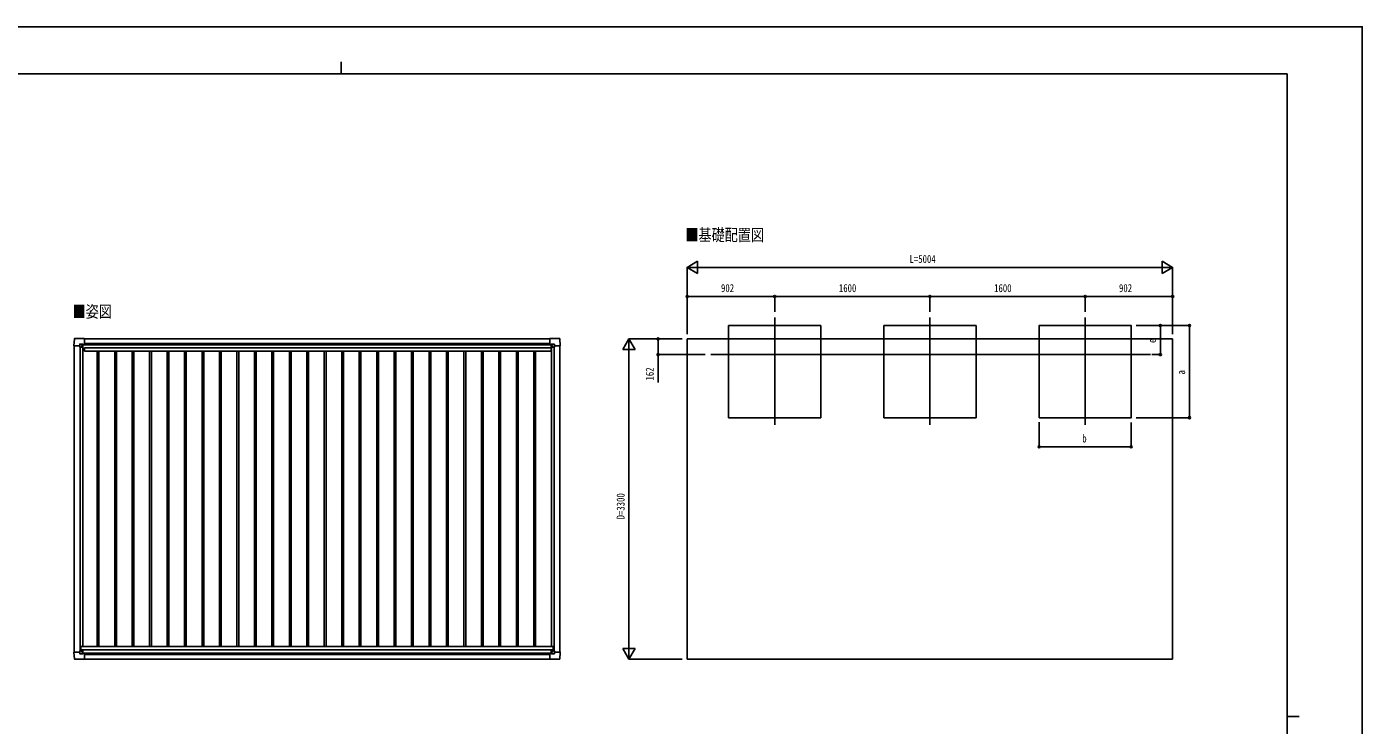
# Model space of a CAD drawing. Units: millimetres, scale not verified. Extents: x -10512 to 10512, y -7425 to 7425.
# Drawn here: x -3253 to 10512, y 223 to 7425 of the extents above; entities that cross this region are included whole.
import ezdxf
from ezdxf.enums import TextEntityAlignment as Align

# ---------------------------------------------------------------- set-up
doc = ezdxf.new("R2010")
doc.units = ezdxf.units.MM
doc.header["$LTSCALE"] = 40
for name, color, linetype in [('0-2_USER1', 3, 'Continuous'), ('0-3_YKK_12', 2, 'Continuous'), ('0-4_YKK_13', 4, 'Continuous'), ('0-5_YKK_A1', 4, 'Continuous'), ('0-6_YKK_D', 6, 'Continuous'), ('0-7_YKK_ZWAK', 7, 'Continuous')]:
    doc.layers.add(name, color=color, linetype=linetype)
doc.styles.add('ＭＳ ゴシック', font='')
doc.styles.get('ＭＳ ゴシック').set_extended_font_data('MS Gothic')

msp = doc.modelspace()

# ---------------------------------------------------------------- linework, layer by layer
at = {"layer": '0-3_YKK_12'}
for p, q in [((4456.06, 4425.46), (4456.06, 3318.81)), ((6056.06, 4425.46), (6056.06, 3318.81)), ((7656.06, 4425.46), (7656.06, 3318.81)), ((3797.39, 4044.2), (8330.2, 4044.2))]:
    msp.add_line(p, q, dxfattribs=at)
at = {"layer": '0-4_YKK_13'}
for p, q in [((-2765.45, 4135.64), (-2766.27, 4136.47)), ((-2707.07, 4135.64), (-2765.45, 4135.64)), ((-2707.07, 4135.64), (-2707.07, 4152.08)), ((-2707.07, 4135.64), (-2707.07, 4122.64)), ((-2706.07, 4153.08), (-2676.16, 4153.08)), ((-2681.47, 4130.1), (-2681.47, 4129.14)), ((-2675.45, 4152.79), (-2674.45, 4151.79)), ((-2674.45, 4151.79), (-2674.45, 4122.14)), ((-2674.45, 4149.99), (-2659.66, 4149.99)), ((-2659.63, 4149.99), (-2658.91, 4150.03)), ((-2659.3, 4209), (-2658.45, 4208.14)), ((-2658.45, 4208.14), (-2658.45, 4150.54)), ((-2658.45, 4150.54), (-2658.45, 4150.52)), ((2138.6, 4209), (2137.75, 4208.14)), ((2137.75, 4208.14), (2137.75, 4150.54)), ((2137.75, 4150.54), (2137.75, 4150.52)), ((2138.93, 4149.99), (2138.21, 4150.03)), ((2153.75, 4149.99), (2138.96, 4149.99)), ((2154.75, 4152.79), (2153.75, 4151.79)), ((2153.75, 4151.79), (2153.75, 4122.14)), ((2185.37, 4153.08), (2155.46, 4153.08)), ((2160.77, 4130.1), (2160.77, 4129.14)), ((2186.37, 4135.64), (2186.37, 4152.08)), ((2186.37, 4135.64), (2186.37, 4122.64)), ((2186.37, 4135.64), (2244.75, 4135.64)), ((2244.75, 4135.64), (2245.57, 4136.47)), ((-2765.45, 978.25), (-2766.27, 977.43)), ((-2707.07, 978.25), (-2765.45, 978.25)), ((-2707.07, 978.25), (-2707.07, 991.25)), ((-2707.07, 978.25), (-2707.07, 961.81)), ((-2681.47, 983.79), (-2681.47, 984.75)), ((-2674.45, 962.11), (-2674.45, 991.75)), ((-2674.45, 963.91), (-2659.66, 963.91)), ((-2659.63, 963.91), (-2658.91, 963.86)), ((2138.94, 963.8), (2138.22, 963.75)), ((2153.77, 963.8), (2138.97, 963.8)), ((2153.77, 962), (2153.77, 991.64)), ((2160.79, 983.68), (2160.79, 984.64)), ((2186.39, 978.14), (2186.39, 991.14)), ((2186.39, 978.14), (2244.76, 978.14)), ((2186.39, 978.14), (2186.39, 961.7)), ((2244.76, 978.14), (2245.59, 977.32)), ((-2706.07, 960.82), (-2676.16, 960.82)), ((-2675.45, 961.11), (-2674.45, 962.11)), ((-2659.3, 904.9), (-2658.45, 905.75)), ((-2658.45, 963.36), (-2658.45, 963.38)), ((-2658.45, 905.75), (-2658.45, 963.36)), ((2137.77, 963.24), (2137.77, 963.27)), ((2137.77, 905.64), (2137.77, 963.24)), ((2138.62, 904.79), (2137.77, 905.64)), ((2154.77, 961), (2153.77, 962)), ((2185.39, 960.71), (2155.47, 960.71))]:
    msp.add_line(p, q, dxfattribs=at)
for points in [[(-2766.27, 4136.47), (-2766.39, 4136.59), (-2761.98, 4208.67)], [(-2761.48, 4209.14), (-2659.45, 4209.14), (-2659.3, 4209)], [(-2683.39, 4131.06), (-2684.35, 4131.06), (-2684.35, 4132.02), (-2683.39, 4132.02)], [(-2682.43, 4132.98), (-2682.43, 4133.94), (-2681.47, 4133.94), (-2681.47, 4132.98)], [(-2681.47, 4129.14), (-2682.43, 4129.14), (-2682.43, 4130.1)], [(-2680.51, 4132.02), (-2679.55, 4132.02), (-2679.55, 4131.06), (-2680.51, 4131.06)], [(2240.78, 4209.14), (2138.75, 4209.14), (2138.6, 4209)], [(2159.81, 4132.02), (2158.85, 4132.02), (2158.85, 4131.06), (2159.81, 4131.06)], [(2161.73, 4132.98), (2161.73, 4133.94), (2160.77, 4133.94), (2160.77, 4132.98)], [(2160.77, 4129.14), (2161.73, 4129.14), (2161.73, 4130.1)], [(2162.69, 4131.06), (2163.65, 4131.06), (2163.65, 4132.02), (2162.69, 4132.02)], [(2245.57, 4136.47), (2245.69, 4136.59), (2241.28, 4208.67)], [(-2674.95, 4121.64), (-2704.51, 4121.64), (-2706.07, 4121.64), (-2707.07, 4122.64)], [(2154.25, 4121.64), (2183.81, 4121.64), (2185.37, 4121.64), (2186.37, 4122.64)], [(-2766.27, 977.43), (-2766.39, 977.31), (-2761.98, 905.22)], [(-2674.95, 992.25), (-2704.51, 992.25), (-2706.07, 992.25), (-2707.07, 991.25)], [(-2683.39, 982.83), (-2684.35, 982.83), (-2684.35, 981.87), (-2683.39, 981.87)], [(-2681.47, 984.75), (-2682.43, 984.75), (-2682.43, 983.79)], [(-2682.43, 980.91), (-2682.43, 979.95), (-2681.47, 979.95), (-2681.47, 980.91)], [(-2680.51, 981.87), (-2679.55, 981.87), (-2679.55, 982.83), (-2680.51, 982.83)], [(2154.27, 992.14), (2183.82, 992.14), (2185.38, 992.14), (2186.39, 991.14)], [(2159.83, 981.76), (2158.87, 981.76), (2158.87, 982.72), (2159.83, 982.72)], [(2160.79, 984.64), (2161.75, 984.64), (2161.75, 983.68)], [(2161.75, 980.8), (2161.75, 979.84), (2160.79, 979.84), (2160.79, 980.8)], [(2162.71, 982.72), (2163.67, 982.72), (2163.67, 981.76), (2162.71, 981.76)], [(2245.59, 977.32), (2245.7, 977.2), (2241.29, 905.11)], [(-2761.48, 904.75), (-2659.45, 904.75), (-2659.3, 904.9)], [(2240.79, 904.64), (2138.77, 904.64), (2138.62, 904.79)]]:
    msp.add_lwpolyline(points, dxfattribs=at)
for centre in [(-2681.95, 4131.54), (2161.25, 4131.54), (-2681.95, 982.35), (2161.27, 982.24)]:
    msp.add_circle(centre, 5.3, dxfattribs=at)
for centre, radius, start, end in [((-2761.48, 4208.64), 0.5, 90, 176.5), ((-2683.39, 4132.98), 0.96, 270, 0), ((-2683.39, 4130.1), 0.96, 0, 90), ((-2680.51, 4132.98), 0.96, 180, 270), ((-2680.51, 4130.1), 0.96, 90, 180), ((-2659.66, 4150.49), 0.5, 270, 273.5), ((2138.96, 4150.49), 0.5, 266.5, 270), ((2159.81, 4132.98), 0.96, 270, 0), ((2159.81, 4130.1), 0.96, 0, 90), ((2162.69, 4132.98), 0.96, 180, 270), ((2162.69, 4130.1), 0.96, 90, 180), ((2240.78, 4208.64), 0.5, 3.5, 90), ((-2674.95, 4122.14), 0.5, 270, 315), ((-2674.95, 4122.14), 0.5, 315, 0), ((2154.25, 4122.14), 0.5, 180, 225), ((2154.25, 4122.14), 0.5, 225, 270), ((-2683.39, 983.79), 0.96, 270, 0), ((-2683.39, 980.91), 0.96, 0, 90), ((-2680.51, 983.79), 0.96, 180, 270), ((-2680.51, 980.91), 0.96, 90, 180), ((-2674.95, 991.75), 0.5, 45, 90), ((-2674.95, 991.75), 0.5, 0, 45), ((-2659.66, 963.41), 0.5, 86.5, 90), ((2138.97, 963.3), 0.5, 90, 93.5), ((2154.27, 991.64), 0.5, 135, 180), ((2154.27, 991.64), 0.5, 90, 135), ((2159.83, 983.68), 0.96, 270, 0), ((2159.83, 980.8), 0.96, 0, 90), ((2162.71, 983.68), 0.96, 180, 270), ((2162.71, 980.8), 0.96, 90, 180), ((-2761.48, 905.25), 0.5, 183.5, 270), ((2240.79, 905.14), 0.5, 270, 356.5)]:
    msp.add_arc(centre, radius, start, end, dxfattribs=at)
for centre, major_axis, ratio, start_param, end_param in [((-2706.07, 4152.08), (-0.71, 0.71), 0.99628, 5.49965061, 7.06672), ((-2676.16, 4152.08), (0, 1), 0.998135, 5.49778714, 6.28318531), ((-2658.95, 4150.53), (0.368, -0.347), 0.974973, 5.45460589, 7.02540222), ((2138.25, 4150.53), (-0.368, -0.347), 0.974973, 5.5409684, 7.11176473), ((2155.46, 4152.08), (0, 1), 0.998135, 6.28318531, 7.06858347), ((2185.37, 4152.08), (0.71, 0.71), 0.99628, 5.49965061, 7.06672), ((-2658.95, 963.36), (0.368, 0.347), 0.974973, 5.5409684, 7.11176473), ((2138.27, 963.25), (-0.368, 0.347), 0.974973, 5.45460589, 7.02540222), ((-2706.07, 961.82), (-0.71, -0.71), 0.99628, 5.49965061, 7.06672), ((-2676.16, 961.82), (0, -1), 0.998135, 6.28318531, 7.06858347), ((2155.47, 961.71), (0, -1), 0.998135, 5.49778714, 6.28318531), ((2185.38, 961.71), (0.71, -0.71), 0.99628, 5.49965061, 7.06672)]:
    msp.add_ellipse(centre, major_axis=major_axis, ratio=ratio, start_param=start_param, end_param=end_param, dxfattribs=at)
at = {"layer": '0-5_YKK_A1'}
for p, q in [((-2762.45, 4135.64), (-2762.45, 978.25)), ((-2674.45, 4148.62), (2153.75, 4148.62)), ((-2674.45, 4146.83), (2153.75, 4146.83)), ((-2658.45, 4206.01), (2137.75, 4206.01)), ((-2658.45, 4159.96), (2137.75, 4159.96)), ((2241.75, 4135.64), (2241.77, 978.14)), ((3554.06, 4206.01), (8558.06, 4206.01)), ((3554.06, 4206.01), (3554.06, 906.01)), ((8558.06, 4206.01), (8558.06, 906.01)), ((-2702.45, 4121.64), (-2702.45, 992.25)), ((-2675.45, 4121.64), (-2675.45, 1033.93)), ((-2675.45, 4091.01), (-2656.45, 4091.01)), ((-2656.45, 4113.3), (2152.55, 4113.3)), ((-2656.45, 4113.3), (-2656.45, 4078.45)), ((-2656.45, 4078.45), (2152.55, 4078.45)), ((-2526.04, 4078.45), (-2526.04, 1033.93)), ((-2508.25, 4078.45), (-2508.25, 1033.93)), ((-2346.04, 4078.45), (-2346.04, 1033.93)), ((-2328.25, 4078.45), (-2328.25, 1033.93)), ((-2166.04, 4078.45), (-2166.04, 1033.93)), ((-2148.25, 4078.45), (-2148.25, 1033.93)), ((-1986.04, 4078.45), (-1986.04, 1033.93)), ((-1968.25, 4078.45), (-1968.25, 1033.93)), ((-1806.04, 4078.45), (-1806.04, 1033.93)), ((-1788.25, 4078.45), (-1788.25, 1033.93)), ((-1626.04, 4078.45), (-1626.04, 1033.93)), ((-1608.25, 4078.45), (-1608.25, 1033.93)), ((-1446.04, 4078.45), (-1446.04, 1033.93)), ((-1428.25, 4078.45), (-1428.25, 1033.93)), ((-1266.04, 4078.45), (-1266.04, 1033.93)), ((-1248.25, 4078.45), (-1248.25, 1033.93)), ((-1086.04, 4078.45), (-1086.04, 1033.93)), ((-1068.25, 4078.45), (-1068.25, 1033.93)), ((-906.04, 4078.45), (-906.04, 1033.93)), ((-888.25, 4078.45), (-888.25, 1033.93)), ((-726.04, 4078.45), (-726.04, 1033.93)), ((-708.25, 4078.45), (-708.25, 1033.93)), ((-546.04, 4078.45), (-546.04, 1033.93)), ((-528.25, 4078.45), (-528.25, 1033.93)), ((-366.04, 4078.45), (-366.04, 1033.93)), ((-348.25, 4078.45), (-348.25, 1033.93)), ((-186.04, 4078.45), (-186.04, 1033.93)), ((-168.25, 4078.45), (-168.25, 1033.93)), ((-6.04, 4078.45), (-6.04, 1033.93)), ((11.75, 4078.45), (11.75, 1033.93)), ((173.96, 4078.45), (173.96, 1033.93)), ((191.75, 4078.45), (191.75, 1033.93)), ((353.96, 4078.45), (353.96, 1033.93)), ((371.75, 4078.45), (371.75, 1033.93)), ((533.96, 4078.45), (533.96, 1033.93)), ((551.75, 4078.45), (551.75, 1033.93)), ((713.96, 4078.45), (713.96, 1033.93)), ((731.75, 4078.45), (731.75, 1033.93)), ((893.96, 4078.45), (893.96, 1033.93)), ((911.75, 4078.45), (911.75, 1033.93)), ((1073.96, 4078.45), (1073.96, 1033.93)), ((1091.75, 4078.45), (1091.75, 1033.93)), ((1253.96, 4078.45), (1253.96, 1033.93)), ((1271.75, 4078.45), (1271.75, 1033.93)), ((1433.96, 4078.45), (1433.96, 1033.93)), ((1451.75, 4078.45), (1451.75, 1033.93)), ((1613.96, 4078.45), (1613.96, 1033.93)), ((1631.75, 4078.45), (1631.75, 1033.93)), ((1793.96, 4078.45), (1793.96, 1033.93)), ((1811.75, 4078.45), (1811.75, 1033.93)), ((1973.96, 4078.45), (1973.96, 1033.93)), ((1991.75, 4078.45), (1991.75, 1033.93)), ((2152.55, 4113.3), (2152.55, 4078.45)), ((2152.55, 4091.01), (2154.75, 4091.01)), ((2154.75, 4121.64), (2154.75, 1033.93)), ((2181.75, 4121.64), (2181.75, 992.14)), ((-2695.35, 1033.93), (2174.65, 1033.93)), ((-2695.35, 1033.93), (-2695.35, 992.25)), ((-2695.35, 999.24), (2174.65, 999.24)), ((-2674.45, 967.1), (2153.77, 967.1)), ((2174.65, 1033.93), (2174.65, 992.14)), ((-2658.45, 954.35), (2137.77, 954.35)), ((-2658.45, 906.01), (2137.77, 906.01)), ((8558.06, 906.01), (3554.06, 906.01))]:
    msp.add_line(p, q, dxfattribs=at)
for points in [[(3981.26, 3394.2), (4931.26, 3394.2), (4931.26, 4344.2), (3981.26, 4344.2)], [(5581.26, 3394.2), (6531.26, 3394.2), (6531.26, 4344.2), (5581.26, 4344.2)], [(7181.26, 3394.2), (8131.26, 3394.2), (8131.26, 4344.2), (7181.26, 4344.2)]]:
    msp.add_lwpolyline(points, close=True, dxfattribs=at)
at = {"layer": '0-6_YKK_D'}
for p, q in [((3554.06, 4944.2), (3662.31, 5006.7)), ((3662.31, 4881.7), (3662.31, 5006.7)), ((8558.06, 4944.2), (8449.8, 5006.7)), ((8449.8, 5006.7), (8449.8, 4881.7)), ((3554.06, 4256.01), (3554.06, 4945.2)), ((3554.06, 4944.2), (3662.31, 4881.7)), ((3554.06, 4944.2), (3770.56, 4944.2)), ((3679.06, 4944.2), (8433.06, 4944.2)), ((8558.06, 4944.2), (8341.55, 4944.2)), ((8558.06, 4944.2), (8449.8, 4881.7)), ((8558.06, 4256.01), (8558.06, 4945.2)), ((3554.06, 4257.01), (3554.06, 4645.2)), ((4456.06, 4644.2), (3554.06, 4644.2)), ((4456.06, 4486.74), (4456.06, 4645.2)), ((4456.06, 4486.74), (4456.06, 4645.2)), ((4456.06, 4644.2), (6056.06, 4644.2)), ((6056.06, 4485.74), (6056.06, 4645.2)), ((6056.06, 4487.58), (6056.06, 4645.2)), ((6056.06, 4644.2), (7656.06, 4644.2)), ((7656.06, 4486.74), (7656.06, 4645.2)), ((7656.06, 4486.74), (7656.06, 4645.2)), ((7656.06, 4644.2), (8558.06, 4644.2)), ((8558.06, 4256.01), (8558.06, 4645.2)), ((8181.26, 4344.2), (8732.26, 4344.2)), ((8251.99, 4344.2), (8432.26, 4344.2)), ((8431.26, 4044.2), (8431.26, 4344.2)), ((8731.26, 3394.2), (8731.26, 4344.2)), ((2954.06, 4206.01), (2891.56, 4097.76)), ((3504.06, 4206.01), (2953.06, 4206.01)), ((2954.06, 4206.01), (3016.56, 4097.76)), ((2954.06, 4206.01), (2954.06, 3989.51)), ((3504.06, 4206.01), (3253.06, 4206.01)), ((2891.56, 4097.76), (3016.56, 4097.76)), ((2954.06, 1031.01), (2954.06, 4081.01)), ((3738.75, 4044.2), (3253.06, 4044.2)), ((8344.77, 4044.2), (8432.26, 4044.2)), ((7181.26, 3347.12), (7181.26, 3093.2)), ((8131.26, 3345.19), (8131.26, 3093.2)), ((8181.26, 3394.2), (8732.26, 3394.2)), ((7181.26, 3094.2), (8131.26, 3094.2)), ((2954.06, 906.01), (2954.06, 1122.52)), ((2954.06, 906.01), (2891.56, 1014.27)), ((3016.56, 1014.27), (2891.56, 1014.27)), ((2954.06, 906.01), (3016.56, 1014.27)), ((3504.06, 906.01), (2953.06, 906.01))]:
    msp.add_line(p, q, dxfattribs=at)
msp.add_lwpolyline([(3254.06, 4206.01), (3254.06, 4044.2), (3254.06, 3757.7)], dxfattribs=at)
for centre in [(3554.06, 4644.2), (4456.06, 4644.2), (4456.06, 4644.2), (6056.06, 4644.2), (6056.06, 4644.2), (7656.06, 4644.2), (7656.06, 4644.2), (8558.06, 4644.2), (8431.26, 4344.2), (8731.26, 4344.2), (3254.06, 4206.01), (3254.06, 4044.2), (8431.26, 4044.2), (8731.26, 3394.2), (7181.26, 3094.2), (8131.26, 3094.2)]:
    msp.add_circle(centre, 10.62, dxfattribs=at)
at = {"layer": '0-7_YKK_ZWAK'}
for p, q in [((-12.45, 7062.5), (-12.45, 6937.5)), ((9737.55, 6937.5), (-9762.45, 6937.5)), ((9737.55, 6937.5), (9737.55, -6312.5)), ((9737.55, 312.5), (9862.55, 312.5))]:
    msp.add_line(p, q, dxfattribs=at)
msp.add_lwpolyline([(-10512.5, -7425), (10512.5, -7425), (10512.5, 7425), (-10512.5, 7425)], close=True, dxfattribs=at)

# ---------------------------------------------------------------- texts
at = {"layer": '0-2_USER1', "style": 'ＭＳ ゴシック', "width": 0.8}
for s, p in [('■基礎配置図', (3536.05, 5179.4)), ('■姿図', (-2780.46, 4389.4))]:
    msp.add_text(s, height=123.8, dxfattribs=at).set_placement(p, align=Align.BOTTOM_LEFT)
at = {"layer": '0-6_YKK_D', "style": 'ＭＳ ゴシック', "width": 0.8}
for s, p in [('L=5004', (5846.06, 4964.2)), ('902', (3903.06, 4664.2)), ('1600', (5118.06, 4664.2)), ('1600', (6718.06, 4664.2)), ('902', (8005.06, 4664.2)), ('b', (7626.26, 3114.2))]:
    msp.add_text(s, height=82.48, dxfattribs=at).set_placement(p, align=Align.BOTTOM_LEFT)
for s, p in [('e', (8411.26, 4164.2)), ('162', (3234.06, 3777.7)), ('a', (8711.26, 3839.2)), ('D=3300', (2934.06, 2346.01))]:
    msp.add_text(s, height=82.48, rotation=90, dxfattribs=at).set_placement(p, align=Align.BOTTOM_LEFT)

doc.saveas('drawing.dxf')
